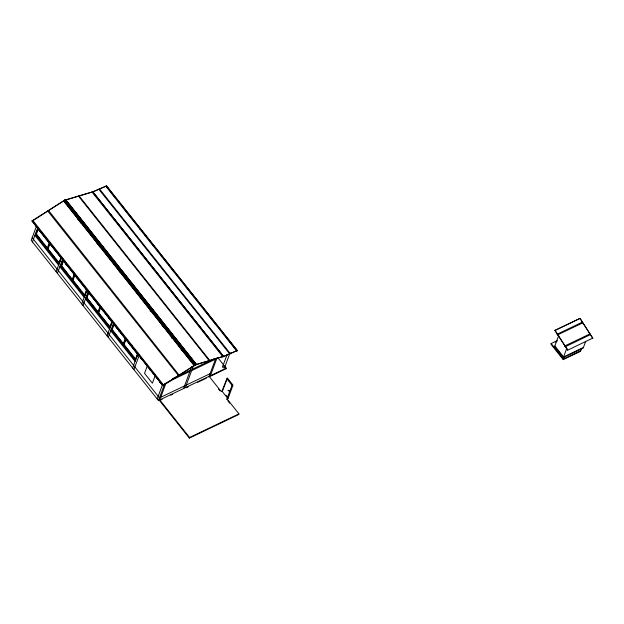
<?xml version="1.0" encoding="UTF-8"?>
<svg xmlns="http://www.w3.org/2000/svg" width="624" height="624" viewBox="0 0 624 624"><rect width="100%" height="100%" fill="white"/><g stroke="black" fill="none" stroke-linecap="round" stroke-linejoin="round"><path stroke-width="0.94" d="M35.279 225.124L35.428 226.013L35.607 225.529M36.52 226.044L31.2 240.349L158.449 400.538L226.192 368.16L217.792 357.591M32.464 241.94L37.783 227.635M37.955 228.446L35.708 234.476L36.371 234.164L38.493 228.454M36.364 232.908L37.479 229.905M45.396 237.853L45.536 238.742L45.716 238.259M49.312 242.744L47.065 248.773L47.72 248.461M49.631 243.149L47.385 249.179L48.048 248.859L50.17 243.149L49.514 243.469L60.863 257.759M55.497 250.575L55.637 251.456L55.817 250.981M58.742 263.468L60.988 257.439L61.643 257.127M56.137 271.744L61.604 257.041M60.918 259.077L59.397 263.156L36.052 233.758L42.44 242.276M57.4 273.335L62.868 258.632M62.891 259.841L60.653 265.871L61.308 265.559L63.43 259.849L62.774 260.161L74.131 274.459L74.786 274.139L73.593 272.633M61.62 263.445L62.26 261.737M61.3 265.707L63.25 260.465M61.534 266.308L63.703 260.465M66.004 263.804L66.152 264.685L66.323 264.209M74.248 274.139L72.002 280.168L72.665 279.848M74.568 274.544L72.329 280.566L72.985 280.254L75.106 274.544M76.518 277.033L76.658 277.914L76.838 277.438M84.341 295.698L86.588 289.669L87.243 289.357M81.736 303.974L86.947 289.973M86.518 291.307L85.004 295.386L60.988 265.153L68.632 275.246M87.243 290.542L87.391 291.424L87.563 290.94M83.008 305.565L88.21 291.564M88.491 292.071L86.252 298.1L86.908 297.788L89.029 292.079M86.908 296.525L88.023 293.53M97.976 304.044L98.116 304.933L98.296 304.45M100.019 306.587L97.781 312.616L98.436 312.296M100.347 306.985L98.101 313.014L98.756 312.702L100.885 306.992M140.033 229.499L140.213 229.024L140.533 229.421M108.482 317.234L108.623 318.123L108.802 317.639M111.875 321.5L109.629 327.53L110.284 327.218L86.588 297.383L95.48 309.044M107.024 335.806L112.234 321.805M110.588 326.399L112.109 322.319M108.287 337.397L113.818 322.522M113.779 323.903L111.54 329.932L112.195 329.612L114.317 323.903M118.989 330.463L119.129 331.352L119.309 330.868M125.627 338.816L123.388 344.846L124.043 344.534L126.165 338.824M125.237 340.049L123.724 344.128L123.068 344.44L125.307 338.411L125.962 338.099M161.273 256.238L161.452 255.754L161.772 256.16M129.847 344.128L129.987 345.017L130.166 344.534M137.475 353.73L135.229 359.759L135.892 359.447L111.875 329.215L111.212 329.527L135.556 360.165M132.623 368.027L138.161 353.161M136.711 357.263L137.709 354.549M133.895 369.619L139.246 355.228M140.704 357.794L140.845 358.683L141.024 358.199M147.436 365.524L144.534 373.324L152.373 383.191L155.275 375.391L152.256 371.592M150.197 369.743L150.337 370.633L150.517 370.149M159.689 381.693L159.83 382.582L160.009 382.099M157.186 398.947L162.536 384.548M158.449 400.538L164.775 383.542M232.479 385.382L233.002 385.141L228.181 398.096L226.871 398.689L238.945 413.891L238.711 414.515L189.345 438.11L159.51 400.546L166.109 382.808M183.565 388.534L191.779 366.452M185.289 387.715L193.76 364.939M208.868 376.958L215.764 358.433M217.051 357.817L210.163 376.342L225.958 368.792L226.192 368.16M189.345 438.11L189.579 437.479L238.945 413.891M222.643 366.616L227.105 354.619M224.656 367.364L230.131 352.638M233.711 347.42L233.883 346.936M221.957 391.154L227.292 377.949M222.238 391.537L222.472 390.913L221.177 391.529L209.102 376.327M226.988 378.955L222.308 391.544L227.347 397.886L232.167 384.985M228.025 396.817L228.688 395.023M557.201 340.634L551.156 343.52L550.922 344.144L563.215 359.627L580.476 351.374L581.599 348.356M558.698 335.603L554.611 346.601L563.332 357.583L583.183 348.098L585.694 341.336M555.017 348.371L555.61 346.78M563.332 357.583L566.826 348.192M563.215 359.627L564.338 356.608M98.74 189.61L99.536 189.002L230.264 353.566L229.468 354.175L230.264 353.566M105.682 186.631L106.54 185.89L237.268 350.454L237.05 350.922L236.41 351.195L237.206 350.587L106.478 186.022L92.68 191.927L65.91 199.937M106.478 186.022L114.192 196.264M106.54 185.89L92.68 191.927L223.408 356.491L237.206 350.587M65.754 199.75L196.388 364.455L65.754 199.75L64.615 200.054L63.617 201.224L64.295 200.795M78.897 196.342L79.123 195.983L209.851 360.547L209.625 360.906L209.032 361.085L209.266 360.719L78.538 196.154M195.71 364.775L223.47 356.359L92.773 191.779L91.861 192.465L92.095 192.098L222.823 356.663L222.589 357.029L237.268 350.454M592.8 338.091L567.707 350.142L554.923 330.431L580.016 318.373L592.73 338.185L580.016 318.373M582.098 322.288L557.068 334.253L557.513 334.932L582.543 322.975M567.707 350.142L554.993 330.33M195.016 364.907L196.482 364.315M32.128 221.114L32.807 220.436L163.535 385L162.856 385.679L32.128 221.114L64.717 200.179L92.773 191.779M48.555 210.74L47.869 211.169L178.597 375.734L179.275 375.305L48.547 210.491M162.856 385.679L195.445 364.744L223.501 356.343L92.742 191.794M195.023 365.11L162.848 385.429L32.12 220.865L64.295 200.444M49.85 242.752L49.187 243.064L37.838 228.766M85.324 295.792L84.669 296.104L60.325 265.465M119.707 331.36L120.362 331.048M131.555 346.281L132.21 345.961M172.528 378.706L190.39 370.172M192.122 369.346L215.085 358.371M167.809 381.997L189.922 371.428M191.654 370.601L215.467 359.221M160.727 397.277L210.085 373.69M159.51 400.546L162.107 399.305M170.765 395.171L172.497 394.337M186.358 387.722L188.089 386.888M197.613 382.34L206.271 378.199M227.666 398.346L228.181 398.096L226.637 399.321M554.923 330.431L579.953 318.466M555.235 342.085L556.967 341.258M583.417 347.467L563.566 356.951L554.845 345.969M580.71 350.75L563.449 358.995L551.156 343.52M65.341 200.398L64.756 200.577L65.075 200.07L131.648 283.873M122.663 206.926L123.88 208.455M125.089 209.976L126.298 211.505M127.507 213.026L134.168 221.403M144.456 234.359L145.665 235.88M146.874 237.409L148.083 238.93M149.292 240.451L154.136 246.55M163.823 258.734L165.032 260.263M166.241 261.784L167.45 263.305M168.659 264.833L174.712 272.454M185.609 286.166L194.688 297.593M204.368 309.785L214.656 322.733M214.906 323.037L215.225 323.443M223.735 334.16L224.944 335.689M226.161 337.21L234.632 347.872M105.838 186.295L236.566 350.86M98.896 189.275L229.624 353.839M224.141 366.506L225.958 368.792M227.612 378.347L232.682 384.743M227.893 379.493L229.008 380.905M226.972 378.908L232.05 385.304M225.888 395.21L227.027 396.638M218.533 389.119L219.734 390.64M227.838 400.842L229.655 403.12M65.575 200.039L67.384 202.324M71.019 206.895L72.228 208.416M73.437 209.945L88.569 228.985M90.386 231.27L91.595 232.799M92.804 234.32L94.013 235.849M95.23 237.37L107.936 253.367M112.172 258.703L113.381 260.224M114.598 261.752L127.304 277.75M131.539 283.078L149.089 305.175M150.907 307.46L173.3 335.65M174.509 337.171L190.25 356.983M191.459 358.504L192.668 360.032M193.877 361.553L196.295 364.603L196.069 364.962L195.484 365.141L195.803 364.634L152.225 309.777M65.169 199.93L195.897 364.494M132.857 285.402L151.016 308.256M64.717 200.179L195.445 364.744M64.295 200.343L195.023 365.36L194.345 365.789L63.609 200.772M84.872 226.45L86.081 227.971M126.025 278.257L127.234 279.778M63.609 200.873L194.337 365.539M77.532 218.751L78.749 220.272M79.958 221.793L81.167 223.322M96.899 243.126L98.108 244.655M99.325 246.176L100.534 247.697M118.693 270.559L119.902 272.08M161.663 324.652L162.872 326.173M178.604 345.985L179.813 347.506M181.03 349.027L182.239 350.555M150.08 310.83L150.4 311.236M171.787 338.161L172.107 338.567M181.28 350.111L181.6 350.516M56.745 251.425L57.938 252.931M129.129 342.553L130.315 344.042M32.12 220.763L162.848 385.328M74.451 274.856L86.471 289.988M88.374 292.391L99.902 306.907M100.222 307.304L111.751 321.82M113.662 324.223L125.19 338.731M125.51 339.136L137.358 354.05M62.751 260.2L63.788 261.503M43.625 243.766L44.803 245.255M45.989 246.745L47.174 248.235M48.36 249.725L54.272 257.174M55.458 258.664L56.644 260.153M57.829 261.643L59.015 263.133M69.771 276.682L71.588 278.975M72.743 280.418L80.473 290.152M82.235 292.375L83.429 293.873M96.681 310.549L97.882 312.062M99.083 313.576L100.285 315.089M101.486 316.602L109.286 326.43M111.751 329.534L114.722 333.271M115.908 334.76L134.901 358.675M35.389 234.07L59.062 263.874M85.933 297.695L109.949 327.935M35.272 234.39L58.945 264.194M60.208 265.785L84.544 296.423M85.808 298.015L109.832 328.255M111.095 329.846L135.431 360.485M34.921 235.334L58.594 265.138M59.857 266.729L84.193 297.367M85.457 298.958L109.481 329.199M110.744 330.79L135.08 361.429M32.183 237.705L159.432 397.894M159.744 399.922L189.579 437.479M224.351 366.288A1.076 0.85 20.4 0 1 224.453 367.591A1.076 0.85 20.4 0 1 222.893 367.357A1.076 0.85 20.4 0 1 223.064 366.101M229.258 390.811L229.593 391.154L229.265 390.749M228.134 390.289C229.492 391.888 229.624 390.835 228.158 390.25M564.946 345.883L565.211 346.804L590.413 334.604L589.969 333.918L564.946 345.883"/></g></svg>
